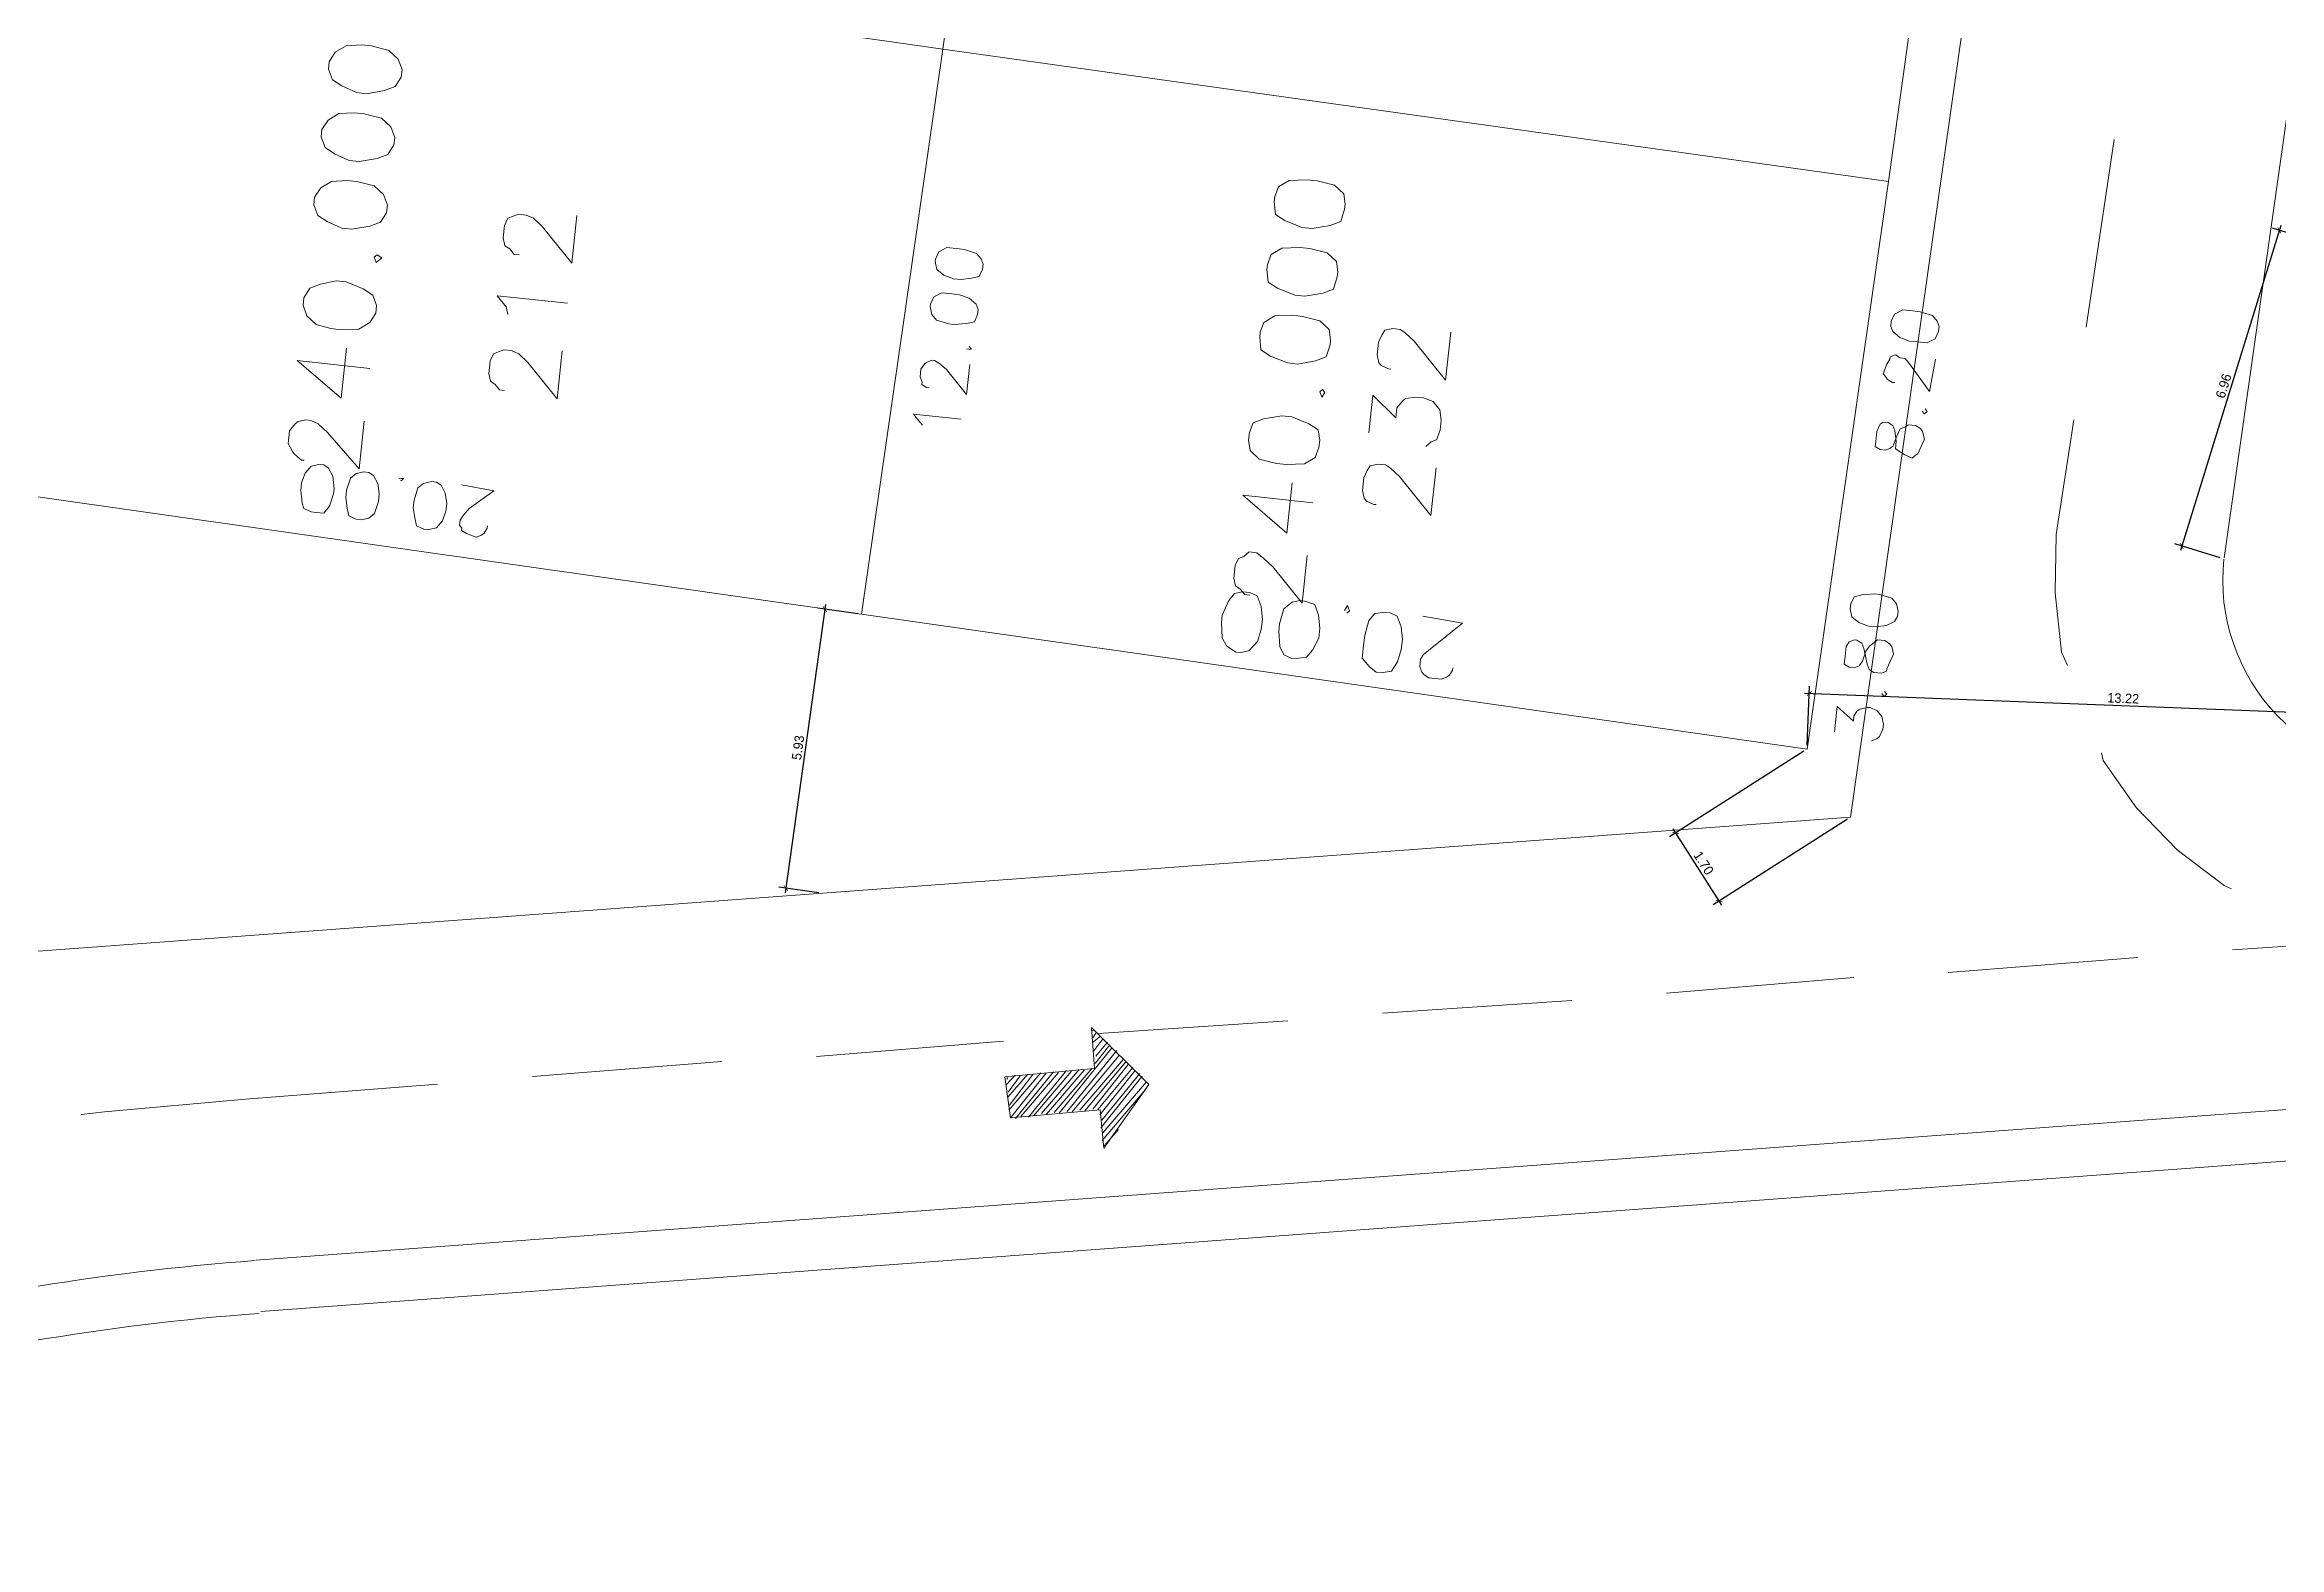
# Model space of a CAD drawing. Header units: metres. Extents: x -977055 to 805873, y -1033982 to 242021.
# Drawn here: x 2570.99 to 2618.03, y 756.84 to 788.47 of the extents above; entities that cross this region are included whole.
import ezdxf

# ---------------------------------------------------------------- set-up
doc = ezdxf.new("R2010")
doc.units = ezdxf.units.M
doc.header["$PDMODE"] = 32
doc.header["$PDSIZE"] = 1.5
for name, color, linetype in [('12-CONDICIONES EXISTENTES', 2, 'Continuous'), ('PDF_acera', 7, 'Continuous'), ('PDF_areas por lote', 7, 'Continuous'), ('PDF_COTAS', 7, 'Continuous'), ('PDF_linea de centro', 7, 'Continuous'), ('PDF_LOTES', 7, 'Continuous'), ('PDF_No. lotes', 7, 'Continuous'), ('PDF_VIAS', 7, 'Continuous')]:
    doc.layers.add(name, color=color, linetype=linetype)
doc.styles.add('CITY2', font='stylu.ttf', dxfattribs={"height": 0.2})
doc.dimstyles.new('COTAS2', dxfattribs={"dimtxt": 0.02, "dimasz": 0.1, "dimexe": 0.15, "dimexo": 0.08, "dimgap": 0.05, "dimtad": 1, "dimzin": 0, "dimdsep": 46, "dimtxsty": 'CITY2', "dimblk": 'ARCHTICK', "dimcen": 1, "dimdle": 0.1, "dimclrd": 1, "dimclre": 1, "dimclrt": 2, "dimadec": 0, "dimazin": 0, "dimtfac": 1, "dimtofl": 0, "dimtmove": 0, "dimatfit": 3, "dimldrblk": 'ARCHTICK', "dimfxl": 0.18, "dimtolj": 1, "dimtzin": 0, "dimarcsym": 0})

# ---------------------------------------------------------------- blocks, each defined once
blk = doc.blocks.new('CALLE')
at = {"layer": 'PDF_acera', "lineweight": 9}
blk.add_lwpolyline([(-140.55552, -136.74528), (-139.28544, -138.100032), (-140.34384, -169.216992), (-141.740928, -170.487072), (-209.478528, -168.200928), (-215.70192, -134.20512)], close=True, dxfattribs=at)
for points in [[(-220.57056, -142.587648), (-208.801152, -206.769024)], [(-207.954432, -206.59968), (-219.72384, -142.418304)]]:
    blk.add_lwpolyline(points, dxfattribs=at)
blk.add_lwpolyline([(-204.48288, -173.958624), (-141.910272, -176.075424), (-140.640192, -177.472512), (-141.698592, -208.589472), (-143.053344, -209.859552), (-199.952928, -207.912096, -0.35246139), (-202.61629, -205.604375)], format="xyb", dxfattribs=at)
for centre, radius, start, end in [((-260.810959, -149.932952), 41.764495, 10.387577, 31.8109008), ((-260.81091, -149.932935), 40.875389, 10.3875661, 31.8109153), ((-204.504048, -177.239665), 3.281041, 90.0000061, 190.3875777)]:
    blk.add_arc(centre, radius, start, end, dxfattribs=at)
at = {"layer": 'PDF_areas por lote', "lineweight": 9}
for points in [[(-206.303328, -141.783264), (-206.303328, -141.740928), (-206.218656, -141.61392), (-206.17632, -141.571584), (-206.049312, -141.486912), (-205.837632, -141.486912), (-205.710624, -141.571584), (-205.668288, -141.61392), (-205.625952, -141.740928), (-205.625952, -141.8256), (-205.668288, -141.952608), (-205.795296, -142.121952), (-206.345664, -142.714656), (-205.54128, -142.714656)], [(-204.652224, -142.714656), (-204.652224, -141.486912), (-205.202592, -142.291296), (-204.355872, -142.291296)], [(-206.853696, -157.786272), (-206.853696, -157.7016), (-206.769024, -157.616928), (-206.726688, -157.532256), (-206.59968, -157.48992), (-206.388, -157.48992), (-206.260992, -157.532256), (-206.218656, -157.616928), (-206.133984, -157.7016), (-206.133984, -157.828608), (-206.218656, -157.955616), (-206.345664, -158.12496), (-206.896032, -158.675328), (-206.091648, -158.675328)], [(-205.202592, -158.675328), (-205.202592, -157.48992), (-205.75296, -158.294304), (-204.90624, -158.294304)]]:
    blk.add_lwpolyline(points, dxfattribs=at)
for points in [[(-203.720832, -141.486912), (-203.890176, -141.571584), (-204.017184, -141.740928), (-204.05952, -141.994944), (-204.05952, -142.164288), (-204.017184, -142.46064), (-203.890176, -142.629984), (-203.720832, -142.714656), (-203.593824, -142.714656), (-203.42448, -142.629984), (-203.339808, -142.46064), (-203.255136, -142.164288), (-203.255136, -141.994944), (-203.339808, -141.740928), (-203.42448, -141.571584), (-203.593824, -141.486912)], [(-202.027392, -141.486912), (-202.196736, -141.571584), (-202.281408, -141.740928), (-202.36608, -141.994944), (-202.36608, -142.164288), (-202.281408, -142.46064), (-202.196736, -142.629984), (-202.027392, -142.714656), (-201.900384, -142.714656), (-201.73104, -142.629984), (-201.604032, -142.46064), (-201.561696, -142.164288), (-201.561696, -141.994944), (-201.604032, -141.740928), (-201.73104, -141.571584), (-201.900384, -141.486912)], [(-200.88432, -141.486912), (-201.053664, -141.571584), (-201.138336, -141.740928), (-201.223008, -141.994944), (-201.223008, -142.164288), (-201.138336, -142.46064), (-201.053664, -142.629984), (-200.88432, -142.714656), (-200.757312, -142.714656), (-200.587968, -142.629984), (-200.46096, -142.46064), (-200.418624, -142.164288), (-200.418624, -141.994944), (-200.46096, -141.740928), (-200.587968, -141.571584), (-200.757312, -141.486912)], [(-199.741248, -141.486912), (-199.910592, -141.571584), (-199.995264, -141.740928), (-200.079936, -141.994944), (-200.079936, -142.164288), (-199.995264, -142.46064), (-199.910592, -142.629984), (-199.741248, -142.714656), (-199.61424, -142.714656), (-199.444896, -142.629984), (-199.317888, -142.46064), (-199.275552, -142.164288), (-199.275552, -141.994944), (-199.317888, -141.740928), (-199.444896, -141.571584), (-199.61424, -141.486912)], [(-202.78944, -142.587648), (-202.874112, -142.629984), (-202.78944, -142.714656), (-202.747104, -142.629984)], [(-204.2712, -157.48992), (-204.440544, -157.532256), (-204.567552, -157.7016), (-204.609888, -157.997952), (-204.609888, -158.167296), (-204.567552, -158.463648), (-204.440544, -158.632992), (-204.2712, -158.675328), (-204.144192, -158.675328), (-203.974848, -158.632992), (-203.890176, -158.463648), (-203.805504, -158.167296), (-203.805504, -157.997952), (-203.890176, -157.7016), (-203.974848, -157.532256), (-204.144192, -157.48992)], [(-202.535424, -157.48992), (-202.747104, -157.532256), (-202.831776, -157.7016), (-202.916448, -157.997952), (-202.916448, -158.167296), (-202.831776, -158.463648), (-202.747104, -158.632992), (-202.535424, -158.675328), (-202.450752, -158.675328), (-202.281408, -158.632992), (-202.1544, -158.463648), (-202.112064, -158.167296), (-202.112064, -157.997952), (-202.1544, -157.7016), (-202.281408, -157.532256), (-202.450752, -157.48992)], [(-201.392352, -157.48992), (-201.604032, -157.532256), (-201.688704, -157.7016), (-201.773376, -157.997952), (-201.773376, -158.167296), (-201.688704, -158.463648), (-201.604032, -158.632992), (-201.392352, -158.675328), (-201.30768, -158.675328), (-201.138336, -158.632992), (-201.011328, -158.463648), (-200.968992, -158.167296), (-200.968992, -157.997952), (-201.011328, -157.7016), (-201.138336, -157.532256), (-201.30768, -157.48992)], [(-200.24928, -157.48992), (-200.46096, -157.532256), (-200.545632, -157.7016), (-200.630304, -157.997952), (-200.630304, -158.167296), (-200.545632, -158.463648), (-200.46096, -158.632992), (-200.24928, -158.675328), (-200.164608, -158.675328), (-199.995264, -158.632992), (-199.868256, -158.463648), (-199.82592, -158.167296), (-199.82592, -157.997952), (-199.868256, -157.7016), (-199.995264, -157.532256), (-200.164608, -157.48992)], [(-203.339808, -158.590656), (-203.42448, -158.632992), (-203.339808, -158.675328), (-203.297472, -158.632992)]]:
    blk.add_lwpolyline(points, close=True, dxfattribs=at)
at = {"layer": 'PDF_COTAS', "lineweight": 9}
for points in [[(-207.150048, -142.079616), (-207.150048, -142.206624), (-207.02304, -142.291296), (-206.81136, -142.333632), (-206.726688, -142.333632), (-206.515008, -142.291296), (-206.388, -142.206624), (-206.345664, -142.121952), (-206.345664, -142.03728), (-206.388, -141.910272), (-206.515008, -141.8256), (-206.684352, -141.783264), (-206.81136, -141.783264), (-207.02304, -141.8256), (-207.107712, -141.867936), (-207.150048, -141.994944)], [(-207.192384, -142.841664), (-207.150048, -142.968672), (-207.065376, -143.053344), (-206.853696, -143.09568), (-206.726688, -143.09568), (-206.557344, -143.053344), (-206.430336, -142.968672), (-206.388, -142.884), (-206.388, -142.799328), (-206.430336, -142.67232), (-206.515008, -142.587648), (-206.726688, -142.545312), (-206.853696, -142.545312), (-207.02304, -142.587648), (-207.150048, -142.629984), (-207.192384, -142.756992)], [(-207.23472, -143.984736), (-207.192384, -144.111744), (-207.065376, -144.196416), (-206.896032, -144.238752), (-206.769024, -144.238752), (-206.59968, -144.196416), (-206.472672, -144.111744), (-206.430336, -144.027072), (-206.430336, -143.9424), (-206.472672, -143.815392), (-206.557344, -143.73072), (-206.769024, -143.688384), (-206.896032, -143.688384), (-207.065376, -143.73072), (-207.192384, -143.773056), (-207.23472, -143.900064)], [(-204.440544, -152.663616), (-204.440544, -151.859232), (-204.567552, -151.98624), (-204.609888, -152.028576), (-204.567552, -151.98624), (-204.440544, -151.859232)], [(-203.509152, -152.705952), (-204.017184, -152.705952), (-203.63616, -152.324928), (-203.551488, -152.19792), (-203.509152, -152.113248), (-203.509152, -152.070912), (-203.551488, -151.98624), (-203.593824, -151.943904), (-203.678496, -151.901568), (-203.805504, -151.901568), (-203.890176, -151.943904), (-203.932512, -151.943904), (-203.974848, -152.028576), (-203.974848, -152.070912), (-203.974848, -152.028576), (-203.932512, -151.943904), (-203.890176, -151.943904), (-203.805504, -151.901568), (-203.678496, -151.901568), (-203.593824, -151.943904), (-203.551488, -151.98624), (-203.509152, -152.070912), (-203.509152, -152.113248), (-203.551488, -152.19792), (-203.63616, -152.324928), (-204.017184, -152.705952)], [(-202.620096, -151.943904), (-202.747104, -151.98624), (-202.831776, -152.070912), (-202.874112, -152.282592), (-202.874112, -152.367264), (-202.831776, -152.578944), (-202.78944, -152.705952), (-202.662432, -152.748288), (-202.57776, -152.748288), (-202.493088, -152.705952), (-202.408416, -152.578944), (-202.36608, -152.4096), (-202.36608, -152.282592), (-202.36608, -152.113248), (-202.450752, -151.98624), (-202.57776, -151.943904)], [(-202.620096, -151.943904), (-202.747104, -151.98624), (-202.831776, -152.070912), (-202.874112, -152.282592), (-202.874112, -152.367264), (-202.831776, -152.578944), (-202.78944, -152.705952), (-202.662432, -152.748288), (-202.57776, -152.748288), (-202.493088, -152.705952), (-202.408416, -152.578944), (-202.36608, -152.4096), (-202.36608, -152.282592), (-202.36608, -152.113248), (-202.450752, -151.98624), (-202.57776, -151.943904)], [(-201.858048, -151.943904), (-201.985056, -151.98624), (-202.069728, -152.113248), (-202.112064, -152.282592), (-202.112064, -152.4096), (-202.069728, -152.578944), (-202.027392, -152.705952), (-201.900384, -152.748288), (-201.815712, -152.748288), (-201.73104, -152.705952), (-201.646368, -152.62128), (-201.604032, -152.4096), (-201.604032, -152.324928), (-201.604032, -152.113248), (-201.688704, -151.98624), (-201.815712, -151.943904)], [(-201.858048, -151.943904), (-201.985056, -151.98624), (-202.069728, -152.113248), (-202.112064, -152.282592), (-202.112064, -152.4096), (-202.069728, -152.578944), (-202.027392, -152.705952), (-201.900384, -152.748288), (-201.815712, -152.748288), (-201.73104, -152.705952), (-201.646368, -152.62128), (-201.604032, -152.4096), (-201.604032, -152.324928), (-201.604032, -152.113248), (-201.688704, -151.98624), (-201.815712, -151.943904)], [(-203.2128, -152.663616), (-203.255136, -152.705952), (-203.255136, -152.663616), (-203.255136, -152.62128), (-203.255136, -152.663616), (-203.255136, -152.705952)], [(-207.827424, -157.743936), (-207.785088, -157.870944), (-207.615744, -157.997952), (-207.404064, -158.040288), (-207.23472, -158.040288), (-207.02304, -157.997952), (-206.853696, -157.91328), (-206.81136, -157.786272), (-206.81136, -157.659264), (-206.853696, -157.532256), (-206.980704, -157.447584), (-207.23472, -157.362912), (-207.361728, -157.362912), (-207.615744, -157.405248), (-207.742752, -157.48992), (-207.827424, -157.659264)], [(-207.827424, -158.675328), (-207.785088, -158.844672), (-207.65808, -158.929344), (-207.4464, -159.014016), (-207.277056, -159.014016), (-207.065376, -158.97168), (-206.896032, -158.887008), (-206.853696, -158.717664), (-206.853696, -158.632992), (-206.896032, -158.505984), (-207.02304, -158.378976), (-207.277056, -158.33664), (-207.404064, -158.33664), (-207.65808, -158.378976), (-207.785088, -158.463648), (-207.827424, -158.590656)], [(-207.912096, -160.114752), (-207.86976, -160.284096), (-207.700416, -160.368768), (-207.488736, -160.411104), (-207.319392, -160.411104), (-207.107712, -160.368768), (-206.938368, -160.284096), (-206.896032, -160.157088), (-206.896032, -160.072416), (-206.938368, -159.903072), (-207.065376, -159.8184), (-207.319392, -159.776064), (-207.4464, -159.776064), (-207.700416, -159.776064), (-207.827424, -159.903072), (-207.912096, -160.03008)], [(-206.81136, -167.819904), (-206.938368, -167.819904), (-206.980704, -167.904576), (-206.980704, -167.989248), (-206.938368, -168.07392), (-206.853696, -168.116256), (-206.684352, -168.158592), (-206.59968, -168.200928), (-206.515008, -168.2856), (-206.472672, -168.327936), (-206.472672, -168.454944), (-206.515008, -168.539616), (-206.557344, -168.581952), (-206.684352, -168.624288), (-206.81136, -168.581952), (-206.938368, -168.539616), (-206.980704, -168.539616), (-207.02304, -168.454944), (-207.02304, -168.327936), (-206.980704, -168.243264), (-206.896032, -168.200928), (-206.769024, -168.158592), (-206.642016, -168.116256), (-206.557344, -168.07392), (-206.515008, -167.989248), (-206.515008, -167.946912), (-206.557344, -167.86224), (-206.642016, -167.819904)], [(-206.006976, -167.819904), (-206.133984, -167.86224), (-206.218656, -167.989248), (-206.260992, -168.158592), (-206.260992, -168.2856), (-206.218656, -168.454944), (-206.133984, -168.581952), (-206.049312, -168.624288), (-205.96464, -168.624288), (-205.837632, -168.581952), (-205.75296, -168.49728), (-205.710624, -168.2856), (-205.710624, -168.200928), (-205.75296, -167.989248), (-205.795296, -167.86224), (-205.922304, -167.819904)], [(-203.170464, -167.946912), (-203.255136, -167.946912), (-203.297472, -168.031584), (-203.297472, -168.116256), (-203.255136, -168.200928), (-203.2128, -168.243264), (-203.043456, -168.2856), (-202.916448, -168.327936), (-202.874112, -168.412608), (-202.831776, -168.454944), (-202.831776, -168.581952), (-202.874112, -168.666624), (-202.916448, -168.70896), (-203.043456, -168.751296), (-203.170464, -168.70896), (-203.297472, -168.666624), (-203.339808, -168.624288), (-203.382144, -168.581952), (-203.339808, -168.454944), (-203.297472, -168.370272), (-203.255136, -168.2856), (-203.128128, -168.2856), (-202.958784, -168.243264), (-202.874112, -168.200928), (-202.831776, -168.116256), (-202.831776, -168.031584), (-202.874112, -167.989248), (-203.00112, -167.946912)], [(-201.223008, -167.989248), (-201.30768, -168.031584), (-201.392352, -168.158592), (-201.434688, -168.327936), (-201.434688, -168.454944), (-201.434688, -168.624288), (-201.350016, -168.751296), (-201.223008, -168.793632), (-201.138336, -168.793632), (-201.053664, -168.751296), (-200.968992, -168.666624), (-200.926656, -168.454944), (-200.926656, -168.327936), (-200.926656, -168.158592), (-201.011328, -168.031584), (-201.138336, -167.989248)]]:
    blk.add_lwpolyline(points, close=True, dxfattribs=at)
for points in [[(-206.472672, -143.434368), (-206.430336, -143.476704), (-206.430336, -143.434368), (-206.430336, -143.392032)], [(-207.065376, -144.958464), (-207.107712, -144.958464), (-207.192384, -144.916128), (-207.23472, -144.873792), (-207.277056, -144.78912), (-207.23472, -144.619776), (-207.192384, -144.535104), (-207.150048, -144.535104), (-207.107712, -144.492768), (-207.02304, -144.492768), (-206.938368, -144.535104), (-206.81136, -144.619776), (-206.472672, -145.0008), (-206.430336, -144.450432)], [(-206.980704, -159.437376), (-206.938368, -159.479712), (-206.853696, -159.437376), (-206.938368, -159.39504)], [(-207.700416, -161.30016), (-207.742752, -161.30016), (-207.827424, -161.257824), (-207.86976, -161.215488), (-207.912096, -161.130816), (-207.912096, -160.919136), (-207.86976, -160.834464), (-207.827424, -160.792128), (-207.742752, -160.749792), (-207.615744, -160.749792), (-207.531072, -160.792128), (-207.404064, -160.919136), (-206.938368, -161.384832), (-206.896032, -160.707456)], [(-208.08144, -167.777568), (-207.65808, -167.777568), (-207.86976, -168.07392), (-207.785088, -168.07392), (-207.700416, -168.116256), (-207.65808, -168.158592), (-207.615744, -168.2856), (-207.615744, -168.327936), (-207.65808, -168.454944), (-207.742752, -168.539616), (-207.86976, -168.581952), (-207.954432, -168.581952), (-208.08144, -168.539616), (-208.123776, -168.49728), (-208.166112, -168.412608)], [(-202.1544, -168.158592), (-202.1544, -168.116256), (-202.112064, -168.031584), (-202.069728, -167.989248), (-202.027392, -167.946912), (-201.858048, -167.989248), (-201.773376, -168.031584), (-201.73104, -168.031584), (-201.688704, -168.116256), (-201.73104, -168.200928), (-201.73104, -168.2856), (-201.815712, -168.370272), (-202.239072, -168.751296), (-201.688704, -168.793632)], [(-207.361728, -168.49728), (-207.404064, -168.539616), (-207.361728, -168.581952), (-207.319392, -168.539616)], [(-202.57776, -168.666624), (-202.620096, -168.70896), (-202.57776, -168.751296), (-202.535424, -168.70896)]]:
    blk.add_lwpolyline(points, dxfattribs=at)
at = {"layer": 'PDF_linea de centro', "lineweight": 9}
for points in [[(-216.463968, -145.127808), (-217.056672, -141.952608), (-217.522368, -139.624128), (-217.60704, -139.243104)], [(-215.574912, -149.827104), (-216.167616, -146.69424)], [(-214.728192, -154.484064), (-215.320896, -151.393536)], [(-213.881472, -159.18336), (-214.43184, -156.050496)], [(-213.034752, -163.882656), (-213.58512, -160.749792)], [(-212.145696, -168.539616), (-212.7384, -165.449088)], [(-211.298976, -173.238912), (-211.89168, -170.106048)], [(-206.557344, -171.545472), (-206.345664, -171.418464), (-205.371936, -171.206784), (-204.398208, -171.122112), (-202.450752, -171.206784)], [(-200.88432, -171.24912), (-197.70912, -171.376128)], [(-207.954432, -172.265184), (-208.08144, -172.30752), (-208.801152, -172.94256), (-209.436192, -173.704608), (-209.944224, -174.551328), (-209.98656, -174.678336)], [(-210.452256, -177.938208), (-211.002624, -174.805344)]]:
    blk.add_lwpolyline(points, dxfattribs=at)
at = {"layer": 'PDF_LOTES', "lineweight": 20}
for points in [[(-207.86976, -151.3512), (-198.301824, -151.689888), (-197.751456, -135.68688), (-207.319392, -135.348192)], [(-198.301824, -151.689888), (-188.691552, -151.98624), (-188.141184, -136.025568), (-197.751456, -135.68688)], [(-208.420128, -167.354208), (-198.809856, -167.692896), (-198.301824, -151.689888), (-207.86976, -151.3512)], [(-198.809856, -167.692896), (-189.24192, -167.989248), (-188.691552, -151.98624), (-198.301824, -151.689888)]]:
    blk.add_lwpolyline(points, close=True, dxfattribs=at)
at = {"layer": 'PDF_No. lotes', "lineweight": 20}
for points in [[(-204.779232, -145.0008), (-204.779232, -144.916128), (-204.69456, -144.831456), (-204.652224, -144.746784), (-204.525216, -144.704448), (-204.313536, -144.704448), (-204.186528, -144.746784), (-204.144192, -144.831456), (-204.101856, -144.916128), (-204.101856, -145.043136), (-204.144192, -145.170144), (-204.2712, -145.339488), (-204.821568, -145.889856), (-204.017184, -145.889856)], [(-203.509152, -144.916128), (-203.382144, -144.873792), (-203.2128, -144.704448), (-203.2128, -145.889856)], [(-202.493088, -145.0008), (-202.493088, -144.916128), (-202.408416, -144.831456), (-202.36608, -144.746784), (-202.239072, -144.704448), (-202.027392, -144.704448), (-201.900384, -144.746784), (-201.858048, -144.831456), (-201.815712, -144.916128), (-201.815712, -145.043136), (-201.858048, -145.170144), (-201.985056, -145.339488), (-202.535424, -145.889856), (-201.73104, -145.889856)], [(-205.11792, -159.733728), (-205.11792, -159.691392), (-205.075584, -159.564384), (-205.033248, -159.522048), (-204.90624, -159.479712), (-204.69456, -159.479712), (-204.567552, -159.522048), (-204.48288, -159.564384), (-204.440544, -159.691392), (-204.440544, -159.8184), (-204.48288, -159.903072), (-204.609888, -160.072416), (-205.202592, -160.66512), (-204.398208, -160.66512)], [(-203.932512, -159.479712), (-203.297472, -159.479712), (-203.63616, -159.903072), (-203.466816, -159.903072), (-203.339808, -159.987744), (-203.297472, -160.03008), (-203.255136, -160.199424), (-203.255136, -160.326432), (-203.297472, -160.495776), (-203.42448, -160.622784), (-203.593824, -160.66512), (-203.763168, -160.66512), (-203.932512, -160.622784), (-203.974848, -160.538112), (-204.05952, -160.45344)], [(-202.831776, -159.733728), (-202.831776, -159.691392), (-202.78944, -159.564384), (-202.747104, -159.522048), (-202.620096, -159.479712), (-202.408416, -159.479712), (-202.281408, -159.522048), (-202.196736, -159.564384), (-202.1544, -159.691392), (-202.1544, -159.8184), (-202.196736, -159.903072), (-202.323744, -160.072416), (-202.916448, -160.66512), (-202.112064, -160.66512)]]:
    blk.add_lwpolyline(points, dxfattribs=at)
at = {"layer": 'PDF_VIAS', "lineweight": 20}
blk.add_lwpolyline([(-214.347168, -155.923488), (-215.024544, -156.050496), (-215.320896, -154.568736), (-215.998272, -154.73808), (-215.70192, -156.21984), (-216.33696, -156.346848), (-215.193888, -156.981888)], close=True, dxfattribs=at)
at = {"layer": 'PDF_VIAS', "lineweight": 9}
for points in [[(-215.871264, -154.695744), (-215.193888, -155.16144)], [(-215.786592, -154.695744), (-215.236224, -155.034432)], [(-215.659584, -154.653408), (-215.236224, -154.94976)], [(-215.574912, -154.653408), (-215.27856, -154.822752)], [(-215.447904, -154.611072), (-215.27856, -154.73808)], [(-215.363232, -154.611072), (-215.320896, -154.611072)], [(-215.998272, -154.73808), (-215.193888, -155.246112)], [(-215.998272, -154.822752), (-215.151552, -155.37312)], [(-215.955936, -154.907424), (-215.151552, -155.457792)], [(-215.955936, -155.034432), (-215.109216, -155.5848)], [(-215.9136, -155.119104), (-215.109216, -155.669472)], [(-215.871264, -155.246112), (-215.06688, -155.79648)], [(-215.871264, -155.330784), (-215.06688, -155.881152)], [(-215.828928, -155.457792), (-215.024544, -156.00816)], [(-215.828928, -155.542464), (-214.64352, -156.304512)], [(-215.786592, -155.669472), (-214.685856, -156.389184)], [(-215.786592, -155.754144), (-214.770528, -156.43152)], [(-215.744256, -155.881152), (-214.812864, -156.516192)], [(-215.744256, -155.965824), (-214.8552, -156.558528)], [(-215.70192, -156.092832), (-214.897536, -156.600864)], [(-215.70192, -156.177504), (-214.939872, -156.685536)], [(-214.939872, -156.050496), (-214.601184, -156.262176)], [(-214.812864, -156.050496), (-214.558848, -156.21984)], [(-214.728192, -156.00816), (-214.516512, -156.135168)], [(-214.601184, -155.965824), (-214.474176, -156.092832)], [(-214.516512, -155.965824), (-214.43184, -156.00816)], [(-214.389504, -155.923488), (-214.389504, -155.965824)], [(-216.294624, -156.346848), (-215.998272, -156.558528)], [(-216.209952, -156.304512), (-215.27856, -156.939552)], [(-216.082944, -156.304512), (-215.151552, -156.939552)], [(-215.998272, -156.262176), (-215.06688, -156.85488)], [(-215.871264, -156.262176), (-215.024544, -156.812544)], [(-215.786592, -156.21984), (-214.982208, -156.727872)]]:
    blk.add_lwpolyline(points, dxfattribs=at)
blk = doc.blocks.new('_ArchTick')
at = {"color": 0, "linetype": 'ByBlock', "const_width": 0.15}
blk.add_lwpolyline([(-0.5, -0.5), (0.5, 0.5)], dxfattribs=at)
blk = doc.blocks.new('*D3874')
at = {"layer": '12-CONDICIONES EXISTENTES', "color": 1, "linetype": 'Continuous', "lineweight": -2, "transparency": 16777216}
for p, q in [((2608.021, 773.601), (2605.192, 771.797)), ((2608.936, 772.166), (2606.107, 770.362))]:
    blk.add_line(p, q, dxfattribs=at)
at = {"layer": '12-CONDICIONES EXISTENTES', "color": 1, "lineweight": -2, "transparency": 16777216}
blk.add_line((2605.264, 771.962), (2606.287, 770.358), dxfattribs=at)
at = {"layer": 'Defpoints', "color": 0, "transparency": 16777216}
for p in [(2608.089, 773.644, 1015.371), (2609.004, 772.209, 1015.371), (2606.233, 770.443)]:
    blk.add_point(p, dxfattribs=at)
at = {"layer": '12-CONDICIONES EXISTENTES', "color": 1, "lineweight": -2, "transparency": 16777216, "xscale": 0.1, "yscale": 0.1, "zscale": 0.1}
for p, rotation in [((2605.318, 771.878), 122.5155447426936), ((2606.233, 770.443), 302.5155447426936)]:
    blk.add_blockref('_ArchTick', p, dxfattribs=dict(at, rotation=rotation))
at = {"layer": '12-CONDICIONES EXISTENTES', "color": 2, "transparency": 16777216, "insert": (2605.909, 771.245), "char_height": 0.2, "attachment_point": 5, "rotation": 302.5155, "style": 'CITY2'}
blk.add_mtext('\\A1;1.70', dxfattribs=at)
blk = doc.blocks.new('*D3875')
at = {"layer": '12-CONDICIONES EXISTENTES', "color": 1, "lineweight": -2, "transparency": 16777216}
blk.add_line((2587.423, 776.689), (2586.576, 770.617), dxfattribs=at)
at = {"layer": '12-CONDICIONES EXISTENTES', "color": 1, "linetype": 'Continuous', "lineweight": -2, "transparency": 16777216}
for p, q in [((2588.103, 776.493), (2587.26, 776.611)), ((2587.283, 770.619), (2586.441, 770.737))]:
    blk.add_line(p, q, dxfattribs=at)
at = {"layer": 'Defpoints', "color": 0, "transparency": 16777216}
for p in [(2588.182, 776.482, 1015.371), (2586.589, 770.716), (2587.363, 770.608, 1015.371)]:
    blk.add_point(p, dxfattribs=at)
at = {"layer": '12-CONDICIONES EXISTENTES', "color": 1, "lineweight": -2, "transparency": 16777216, "xscale": 0.1, "yscale": 0.1, "zscale": 0.1}
for p, rotation in [((2587.409, 776.59), 82.05780463170437), ((2586.589, 770.716), 262.0578046317044)]:
    blk.add_blockref('_ArchTick', p, dxfattribs=dict(at, rotation=rotation))
at = {"layer": '12-CONDICIONES EXISTENTES', "color": 2, "transparency": 16777216, "insert": (2586.846, 773.674), "char_height": 0.2, "attachment_point": 5, "rotation": 82.0578, "style": 'CITY2'}
blk.add_mtext('\\A1;5.93', dxfattribs=at)
blk = doc.blocks.new('*D3878')
at = {"layer": '12-CONDICIONES EXISTENTES', "color": 1, "lineweight": -2, "transparency": 16777216}
blk.add_line((2608.034, 774.82), (2621.44, 774.299), dxfattribs=at)
at = {"layer": '12-CONDICIONES EXISTENTES', "color": 1, "linetype": 'Continuous', "lineweight": -2, "transparency": 16777216}
for p, q in [((2608.092, 773.724), (2608.14, 774.966)), ((2621.298, 773.211), (2621.346, 774.453))]:
    blk.add_line(p, q, dxfattribs=at)
at = {"layer": 'Defpoints', "color": 0, "transparency": 16777216}
for p in [(2621.34, 774.303), (2608.089, 773.644, 1015.371), (2621.295, 773.132, 1015.371)]:
    blk.add_point(p, dxfattribs=at)
at = {"layer": '12-CONDICIONES EXISTENTES', "color": 1, "lineweight": -2, "transparency": 16777216, "xscale": 0.1, "yscale": 0.1, "zscale": 0.1}
for p, rotation in [((2608.134, 774.816), 177.777135376282), ((2621.34, 774.303), 357.777135376282)]:
    blk.add_blockref('_ArchTick', p, dxfattribs=dict(at, rotation=rotation))
at = {"layer": '12-CONDICIONES EXISTENTES', "color": 2, "transparency": 16777216, "insert": (2614.743, 774.713), "char_height": 0.2, "attachment_point": 5, "rotation": 357.7771, "style": 'CITY2'}
blk.add_mtext('\\A1;13.22', dxfattribs=at)
blk = doc.blocks.new('*D3887')
at = {"layer": '12-CONDICIONES EXISTENTES', "color": 1, "lineweight": -2, "transparency": 16777216}
blk.add_line((2618.057, 784.665), (2615.946, 777.824), dxfattribs=at)
at = {"layer": '12-CONDICIONES EXISTENTES', "color": 1, "linetype": 'Continuous', "lineweight": -2, "transparency": 16777216}
for p, q in [((2618.838, 784.32), (2617.885, 784.614)), ((2616.785, 777.669), (2615.832, 777.964))]:
    blk.add_line(p, q, dxfattribs=at)
at = {"layer": 'Defpoints', "color": 0, "transparency": 16777216}
for p in [(2618.914, 784.296, 1015.371), (2615.975, 777.919), (2616.861, 777.646, 1015.371)]:
    blk.add_point(p, dxfattribs=at)
at = {"layer": '12-CONDICIONES EXISTENTES', "color": 1, "lineweight": -2, "transparency": 16777216, "xscale": 0.1, "yscale": 0.1, "zscale": 0.1}
for p, rotation in [((2618.028, 784.569), 72.84622856965066), ((2615.975, 777.919), 252.8462285696506)]:
    blk.add_blockref('_ArchTick', p, dxfattribs=dict(at, rotation=rotation))
at = {"layer": '12-CONDICIONES EXISTENTES', "color": 2, "transparency": 16777216, "insert": (2616.855, 781.29), "char_height": 0.2, "attachment_point": 5, "rotation": 72.8462, "style": 'CITY2'}
blk.add_mtext('\\A1;6.96', dxfattribs=at)

msp = doc.modelspace()

# ---------------------------------------------------------------- block references
at = {"xscale": 1.255773352820658, "yscale": 1.255773352820658, "zscale": 1.255773352820658, "rotation": 83.85573648860341}
msp.add_blockref('CALLE', (2427.15058, 1056.36283, 1015.371), dxfattribs=at)

# ---------------------------------------------------------------- dimensions: what is measured, and where the dimension line sits
at = {"layer": '12-CONDICIONES EXISTENTES', "color": 1}
for p1, p2, distance, picture, middle in [((2618.91396, 784.29599, 1015.371), (2616.86128, 777.64587, 1015.371), -0.92728, '*D3887', (2616.85469, 781.28976)), ((2588.18218, 776.4822, 1015.371), (2587.36271, 770.60833, 1015.371), -0.78074, '*D3875', (2586.84635, 773.67447)), ((2608.08892, 773.64409, 1015.371), (2621.29469, 773.1315, 1015.371), 1.17266, '*D3878', (2614.74325, 774.71305)), ((2608.08892, 773.64409, 1015.371), (2609.00384, 772.20881, 1015.371), -3.28586, '*D3874', (2605.90875, 771.24509))]:
    dim = msp.add_aligned_dim(p1=p1, p2=p2, distance=distance, dimstyle='COTAS2', dxfattribs=at)
    dim.commit()
    dim.dimension.update_dxf_attribs({"geometry": picture, "text_midpoint": middle})

doc.saveas('drawing.dxf')
